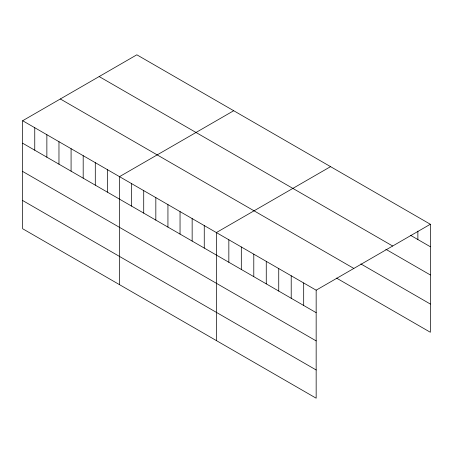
<?xml version="1.0" encoding="UTF-8"?>
<svg xmlns="http://www.w3.org/2000/svg" width="453" height="453" viewBox="0 0 453 453"><rect width="100%" height="100%" fill="white"/><g stroke="black" fill="none" stroke-linecap="round" stroke-linejoin="round"><path stroke-width="0.68" d="M22.65 120.73L316.16 290.186L316.16 398.198L22.65 228.742L22.65 120.73L136.84 54.802L430.35 224.258L430.35 332.27L336.494 278.085M233.697 110.725L119.507 176.653L119.507 284.66M330.554 166.642L216.364 232.57L216.364 340.582M316.16 290.186L430.35 224.258M410.746 235.424L430.35 246.743M99.156 76.557L392.666 246.013M385.797 249.246L430.35 274.965M360.848 263.923L430.35 304.048M60.334 98.975L353.844 268.431M22.65 143.216L316.16 312.672M22.65 171.438L316.16 340.894M22.65 200.515L316.16 369.971M417.876 231.109L417.876 239.541M303.686 282.983L303.686 305.469M291.211 275.781L291.211 298.267M278.737 268.578L278.737 291.064M266.262 261.381L266.262 283.861M253.788 254.178L253.788 276.664M241.313 246.976L241.313 269.461M228.839 239.773L228.839 262.259M204.258 225.583L204.258 248.068M192.151 218.589L192.151 241.075M180.045 211.602L180.045 234.088M167.938 204.609L167.938 227.095M155.832 197.621L155.832 220.107M143.72 190.634L143.72 213.114M131.613 183.641L131.613 206.126M107.401 169.66L107.401 192.146M95.294 162.672L95.294 185.158M83.188 155.679L83.188 178.165M71.081 148.692L71.081 171.177M58.969 141.698L58.969 164.184M46.863 134.711L46.863 157.197M34.756 127.718L34.756 150.203"/></g></svg>
